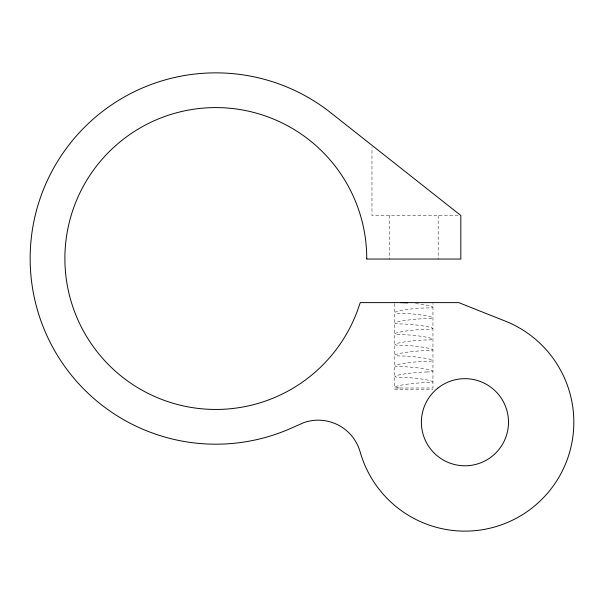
<?xml version="1.0" encoding="UTF-8"?>
<svg xmlns="http://www.w3.org/2000/svg" width="604" height="604" viewBox="0 0 604 604"><rect width="100%" height="100%" fill="white"/><g stroke="black" fill="none" stroke-linecap="round" stroke-linejoin="round"><path stroke-width="0.45" stroke-dasharray="3.02 2.27" d="M394.623 303.555L394.623 387.994L432.955 387.994L432.955 303.555M458.013 215.492L371.973 215.492L371.973 147.323M394.623 389.739L432.955 389.739M438.179 215.492L438.179 259.056M389.391 215.492L389.391 259.056M415.627 303.586A18.951 1.887 5.7 0 1 431.52 306.417A18.951 1.887 5.7 0 1 427.051 307.949A18.951 1.887 -5.7 0 0 400.422 310.622A18.951 1.887 -5.7 0 0 400.527 313.287A18.951 1.887 5.7 0 1 427.156 315.96A18.951 1.887 5.7 0 1 427.051 318.625A18.951 1.887 -5.7 0 0 400.422 321.29A18.951 1.887 -5.7 0 0 400.527 323.955A18.951 1.887 5.7 0 1 427.156 326.628A18.951 1.887 5.7 0 1 427.051 329.293A18.951 1.887 -5.7 0 0 400.422 331.966A18.951 1.887 -5.7 0 0 400.527 334.631A18.951 1.887 5.7 0 1 427.156 337.304A18.951 1.887 5.7 0 1 427.051 339.961A18.951 1.887 -5.7 0 0 400.422 342.634A18.951 1.887 -5.7 0 0 400.527 345.299A18.951 1.887 5.7 0 1 427.156 347.972A18.951 1.887 5.7 0 1 427.051 350.637A18.951 1.887 -5.7 0 0 400.422 353.31A18.951 1.887 -5.7 0 0 400.527 355.975A18.951 1.887 5.7 0 1 427.156 358.64A18.951 1.887 5.7 0 1 427.051 361.305A18.951 1.887 -5.7 0 0 400.422 363.978A18.951 1.887 -5.7 0 0 400.527 366.643A18.951 1.887 5.7 0 1 427.156 369.316A18.951 1.887 5.7 0 1 427.051 371.981M427.051 371.988A18.951 1.887 -5.7 0 0 400.422 374.646A18.951 1.887 -5.7 0 0 400.527 377.311A18.951 1.887 5.7 0 1 427.156 379.984A18.951 1.887 5.7 0 1 427.051 382.649A18.951 1.887 -5.7 0 0 400.422 385.322A18.951 1.887 -5.7 0 0 400.527 387.987"/><path stroke-width="0.91" d="M400.527 302.619A18.951 1.887 5.7 0 1 407.481 302.876M366.741 258.52L366.741 259.056L460.829 259.056L460.829 215.492L328.342 110.849A185.662 185.662 0 0 0 88.969 122.944A185.662 185.662 0 0 0 60.981 360.981A185.662 185.662 0 0 0 291.015 428.274L304.091 422.521A43.586 43.586 0 0 1 360.256 452.328L360.505 453.106A108.901 108.901 0 0 0 505.503 523.291A108.901 108.901 0 0 0 561.735 372.336L558.413 366.356A108.901 108.901 0 0 0 507.715 322.083L458.746 302.619L360.278 302.619L359.357 305.163A150.932 150.932 0 0 1 114.82 370.682A150.932 150.932 0 0 1 154.428 120.641A150.932 150.932 0 0 1 366.741 258.52M437.87 388.1L435.778 389.867A43.564 43.564 0 0 0 450.629 463.374A43.564 43.564 0 0 0 507.889 414.948A43.564 43.564 0 0 0 437.87 388.1"/></g></svg>
